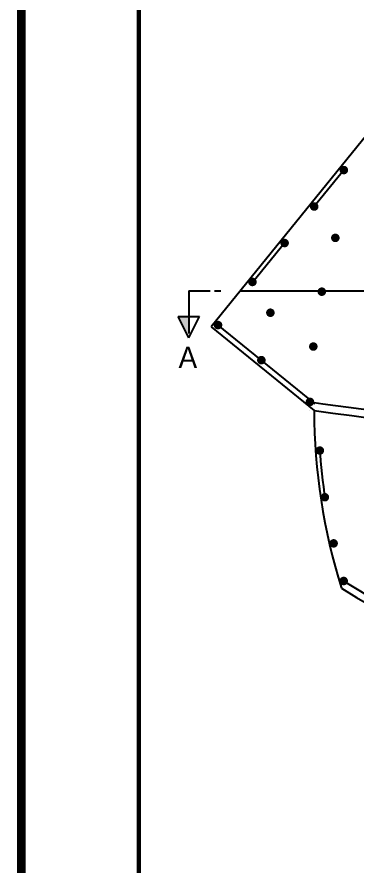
# Model space of a CAD drawing. Extents: x -689 to 317106, y 182884 to 219577.
# Drawn here: x 276256 to 280245, y 195412 to 205358 of the extents above; entities that cross this region are included whole.
import ezdxf
from ezdxf.enums import TextEntityAlignment as Align

# ---------------------------------------------------------------- set-up
doc = ezdxf.new("R2010")
doc.units = 0
doc.header["$LTSCALE"] = 500
doc.header["$MEASUREMENT"] = 0
doc.layers.get('DEFPOINTS').update_dxf_attribs({"color": 55})
doc.layers.add('0-251', color=7, linetype='Continuous', true_color=0x6e6e6e)
for name, color, linetype in [('A-DIM01', 1, 'Continuous'), ('A-TEXT02', 6, 'Continuous'), ('A-TEXT03', 7, 'Continuous'), ('CS-EXCV', 3, 'CFZ008'), ('CX-BORD-LIN1', 7, 'Continuous'), ('CZ-TEX0', 7, 'Continuous'), ('CZ-TEX1', 7, 'Continuous'), ('CZ-TEX2', 7, 'Continuous'), ('CZ-TEX3', 7, 'Continuous'), ('TU-HOLE-LIN1', 1, 'Continuous'), ('발파공(바닥)', 5, 'Continuous'), ('발파공(외곽)', 6, 'Continuous'), ('발파공(전열)', 2, 'Continuous')]:
    doc.layers.add(name, color=color, linetype=linetype)
doc.styles.add('TB_BTXT', font='')
doc.styles.add('TB_TEXT', font='')
doc.styles.add('돋움체', font='')
doc.styles.get('TB_BTXT').set_extended_font_data('Dotum')
doc.styles.get('TB_TEXT').set_extended_font_data('Dotum')
doc.styles.get('돋움체').set_extended_font_data('Dotum')
doc.linetypes.add('CFZ008', pattern='A,0.9,-0.2,[106,KHCLINE.shx,S=0.00606,R=180,X=0,Y=0],0.9', length=2)
doc.linetypes.add('E-DIGLN01', pattern='A,0.9,-0.2,[19,kscals.shx,S=0.1,R=180,X=0,Y=0],0.9', length=2)

# ---------------------------------------------------------------- blocks, each defined once
blk = doc.blocks.new('bb')
at = {"layer": '발파공(바닥)', "const_width": 50}
blk.add_lwpolyline([(-13.8, 20.9, -1), (13.8, -20.9, -1)], format="xyb", close=True, dxfattribs=at)
blk = doc.blocks.new('cb')
at = {"layer": '발파공(외곽)', "lineweight": 0, "const_width": 50}
blk.add_lwpolyline([(-16.5, 18.7, 1), (16.5, -18.7, 1)], format="xyb", close=True, dxfattribs=at)
blk = doc.blocks.new('jb')
at = {"layer": '발파공(전열)', "const_width": 50, "flags": 128}
blk.add_lwpolyline([(13.8, 20.9, 1), (-13.8, -20.9, 1)], format="xyb", close=True, dxfattribs=at)
blk = doc.blocks.new('A$C0F813D77')
at = {"layer": 'A-DIM01'}
for p, q in [((6, 9.98), (6, 4.98)), ((11, 7.48), (6, 9.98)), ((0, 7.48), (10, 7.48)), ((0, 7.48), (0, 2.48)), ((11, 7.48), (6, 4.98)), ((0, 1.43), (0, 0))]:
    blk.add_line(p, q, dxfattribs=at)
blk.add_solid([(6, 7.48), (6, 9.98), (11, 7.48)], dxfattribs=at)
blk = doc.blocks.new('CXBLKA1')
at = {"layer": 'CX-BORD-LIN1', "color": 7, "const_width": 2}
blk.add_lwpolyline([(821, 20), (25, 20), (25, 574), (821, 574)], close=True, dxfattribs=at)
at = {"layer": 'CZ-TEX0', "color": 7, "style": 'TB_BTXT'}
blk.add_attdef('UD_TITLE', text='', height=10, dxfattribs=at).set_placement((423, 553), align=Align.MIDDLE_CENTER)
at = {"layer": 'CZ-TEX1', "color": 7, "style": 'TB_BTXT'}
blk.add_attdef('PI_CNAME', text='', height=5, dxfattribs=at).set_placement((40, 552), align=Align.BOTTOM_LEFT)
blk.add_attdef('UD_SUBTITLE', text='', height=7, dxfattribs=at).set_placement((423, 538), align=Align.MIDDLE_CENTER)
at = {"layer": 'CZ-TEX2', "color": 7}
for tag, height, style, p in [('UD_CDNAME', 4, 'TB_BTXT', (42, 544)), ('DA_STDNAME', 3, 'TB_TEXT', (783.49, 13.5))]:
    blk.add_attdef(tag, text='', height=height, dxfattribs=dict(at, style=style)).set_placement(p, align=Align.BOTTOM_LEFT)
at = {"layer": 'CZ-TEX2', "color": 7, "style": 'TB_TEXT'}
for tag, height, p in [('DC_RDATE4', 3.5, (353, 52.5)), ('DC_RAPP4', 3.5, (501.56, 52.5)), ('DC_RCHK4', 3.5, (542.36, 52.5)), ('DC_RDGN4', 3.5, (582.36, 52.5)), ('PI_TITLE', 4.5, (243, 50)), ('DC_RNUM4', 3, (320, 52)), ('UD_CDIST', 4.5, (676, 50)), ('FI_NAME', 4.5, (780, 51)), ('DC_RNUM3', 3, (320, 45)), ('DC_RDATE3', 3.5, (353, 45.4)), ('DC_RAPP3', 3.5, (501.56, 45.4)), ('DC_RCHK3', 3.5, (542.36, 45.4)), ('DC_RDGN3', 3.5, (582.36, 45.4)), ('DI_TITLE', 4.5, (780, 44)), ('PI_CDNAME', 4.5, (243, 38)), ('DC_RDATE2', 3.5, (353, 38.5)), ('DC_RAPP2', 3.5, (501.56, 38.5)), ('DC_RCHK2', 3.5, (542.36, 38.5)), ('DC_RDGN2', 3.5, (582.36, 38.5)), ('DA_HSCALE', 4.5, (658.5, 38)), ('DA_VSCALE', 4.5, (693, 38)), ('DC_RNUM2', 3, (320, 38)), ('DI_SUBTITLE', 3.5, (780, 37)), ('DC_RNUM1', 3, (320, 31)), ('DC_RDATE1', 3.5, (353, 31.5)), ('DC_RAPP1', 3.5, (501.56, 31.5)), ('DC_RCHK1', 3.5, (542.36, 31.5)), ('DC_RDGN1', 3.5, (582.36, 31.5)), ('PA_CCLASS', 4.5, (204, 26.5)), ('PI_STAGE', 4.5, (283, 26.5)), ('DI_DRWNO', 4.5, (676, 26.5)), ('DA_PAGENO', 4.5, (780, 26.5))]:
    blk.add_attdef(tag, text='', height=height, dxfattribs=at).set_placement(p, align=Align.MIDDLE_CENTER)
for tag, p in [('DC_RDES4', (377, 52.5)), ('DC_RDES3', (377, 45.4)), ('DC_RDES2', (377, 38.5)), ('DC_RDES1', (377.03, 31.5))]:
    blk.add_attdef(tag, text='', height=3.5, dxfattribs=at).set_placement(p, align=Align.MIDDLE_LEFT)
at = {"layer": 'CZ-TEX3', "color": 7, "style": 'TB_TEXT', "flags": 1}
for tag, p in [('PI_ID', (24, 16)), ('PI_CCODE', (31, 16)), ('PA_DSDATE', (47, 16)), ('PA_DEDATE', (64, 16)), ('PA_CSDATE', (81, 16)), ('PA_CEDATE', (98, 16)), ('PA_CFDATE', (114, 16)), ('EI_ENAME', (132, 16)), ('EI_DEPT', (146, 16)), ('EI_PERSON', (158, 16)), ('EI_EMAIL', (174, 16)), ('CI_CATEG', (189, 16)), ('CI_ROLE', (204, 16)), ('CI_ONAME', (216, 16)), ('CI_ADDR', (232, 16)), ('CI_TEL', (246, 16)), ('CI_FAX', (257, 16)), ('CI_HPADDR', (270, 16)), ('CI_CODE', (287, 16)), ('CI_DEPT', (300, 16)), ('CI_PERSON', (312, 16)), ('CI_EMAIL', (329, 16)), ('CI_PROLE', (342, 16)), ('DI_MANCODE', (357, 16)), ('DI_CATEG', (377, 16)), ('DI_LDATE', (392, 16)), ('DI_PCLASS', (407, 16)), ('DI_MMCLASS', (424, 16)), ('DI_MSCLASS', (443, 16)), ('DI_ECLASS', (462, 16)), ('DI_FNAME', (478, 16)), ('DC_ONAME', (493, 16)), ('DC_NNAME', (510, 16)), ('FI_CODE', (529, 16)), ('FI_CLASS', (545, 16)), ('FI_ICODE1', (563, 16)), ('FI_ICODE2', (581, 16)), ('------------', (597, 16))]:
    blk.add_attdef(tag, p, '', height=2, dxfattribs=at)

msp = doc.modelspace()

# ---------------------------------------------------------------- linework, layer by layer
at = {"layer": '0-251', "const_width": 50}
msp.add_lwpolyline([(295930.64711, 186134.30698), (277680.64711, 186134.30698), (277680.64711, 208584.30698), (295930.64711, 208584.30698), (295930.64711, 186134.30698)], dxfattribs=at)
at = {"layer": 'CS-EXCV', "linetype": 'E-DIGLN01', "flags": 128}
for points in [[(281286.08145, 205132.02338), (278525.71793, 201727.2439)], [(278525.71793, 201727.2439), (279732.51002, 200748.85899)]]:
    msp.add_lwpolyline(points, dxfattribs=at)
msp.add_lwpolyline([(279732.51002, 200748.85899, 0.0760669687), (280050.98852, 198667.56321)], format="xyb", dxfattribs=at)
at = {"layer": 'CS-EXCV', "linetype": 'E-DIGLN01'}
for centre, radius, start, end in [((286805.64711, 250528.12721), 50279.26822, 261.912976262, 278.087023738), ((286805.64711, 209444.61921), 12718.89731, 237.922041368, 267.972427787)]:
    msp.add_arc(centre, radius, start, end, dxfattribs=at)
at = {"layer": 'DEFPOINTS'}
msp.add_line((278869.07536, 202150.75925), (294742.21885, 202150.75925), dxfattribs=at)
for points in [[(277680.64711, 211034.30698), (315730.64711, 211034.30698), (315730.64711, 186134.30698), (277680.64711, 186134.30698)], [(277680.64711, 208584.30698), (295930.64711, 208584.30698), (295930.64711, 194184.30698), (277680.64711, 194184.30698)]]:
    msp.add_lwpolyline(points, close=True, dxfattribs=at)
at = {"layer": 'DEFPOINTS', "flags": 128}
msp.add_lwpolyline([(279745.48652, 200826.53756), (278607.70352, 201748.9746)], dxfattribs=at)
at = {"layer": 'DEFPOINTS'}
for centre, radius, start, end in [((286805.64711, 251337.94092), 50989.08193, 261.969555832, 267.414452461), ((286805.64711, 209544.61921), 12718.89731, 238.06373511, 267.972427787)]:
    msp.add_arc(centre, radius, start, end, dxfattribs=at)
at = {"layer": 'TU-HOLE-LIN1'}
for points in [[(280095.25695, 203583.80228), (279717.39795, 203117.73085)], [(279402.51545, 202729.33799), (278998.94736, 202231.55561)]]:
    msp.add_lwpolyline(points, dxfattribs=at)
for points in [[(279796.85415, 200303.85327, 0.0217163403), (279861.44646, 199707.38375)], [(279954.64822, 199216.11038, 0.0018089755), (279965.91532, 199167.39647)], [(280070.47582, 198774.83696, 0.000904487), (280077.66105, 198750.89176)]]:
    msp.add_lwpolyline(points, format="xyb", dxfattribs=at)
at = {"layer": '발파공(바닥)', "linetype": 'E-DIGLN01', "flags": 128}
msp.add_lwpolyline([(279682.51002, 200748.85899), (279682.51002, 200748.85898)], dxfattribs=at)

# ---------------------------------------------------------------- block references
at = {"xscale": 50, "yscale": 50, "zscale": 50}
msp.add_blockref('CXBLKA1', (275055.64711, 182884.30698), dxfattribs=at)
at = {"layer": 'A-TEXT02', "color": 0, "xscale": -50, "yscale": 50, "zscale": 50, "rotation": 90}
msp.add_blockref('A$C0F813D77', (278638.65372, 202150.75925), dxfattribs=at)
at = {"layer": '발파공(바닥)', "rotation": 352.3578600016111}
for p in [(278607.70352, 201748.9746), (279114.70624, 201337.93129), (279683.22189, 200848.75856)]:
    msp.add_blockref('bb', p, dxfattribs=at)
at = {"layer": '발파공(바닥)', "xscale": -1}
msp.add_blockref('bb', (280077.66105, 198750.89176), dxfattribs=at)
at = {"layer": '발파공(외곽)'}
for p, rotation in [((280079.51282, 203564.38263), 230.9672132770471), ((279733.14207, 203137.15049), 230.9672132770471), ((279386.77132, 202709.91835), 230.9672132770471), ((279010.15389, 202253.90317), 230.9672132770471), ((279798.50928, 200278.90812), 264.3415989728236), ((279857.72318, 199732.10494), 264.3415989728236), ((279960.23771, 199191.74324), 264.3415989728236)]:
    msp.add_blockref('cb', p, dxfattribs=dict(at, rotation=rotation))
at = {"layer": '발파공(전열)', "rotation": 253.837341915047}
for p in [(279980.30385, 202770.34071), (279821.91949, 202139.93259), (279220.43351, 201893.52925), (279722.60755, 201497.56421)]:
    msp.add_blockref('jb', p, dxfattribs=at)

# ---------------------------------------------------------------- texts
at = {"layer": 'A-TEXT03', "style": '돋움체'}
msp.add_text('A', height=250, dxfattribs=at).set_placement((278254.56854, 201370.75925), align=Align.MIDDLE)

doc.saveas('drawing.dxf')
